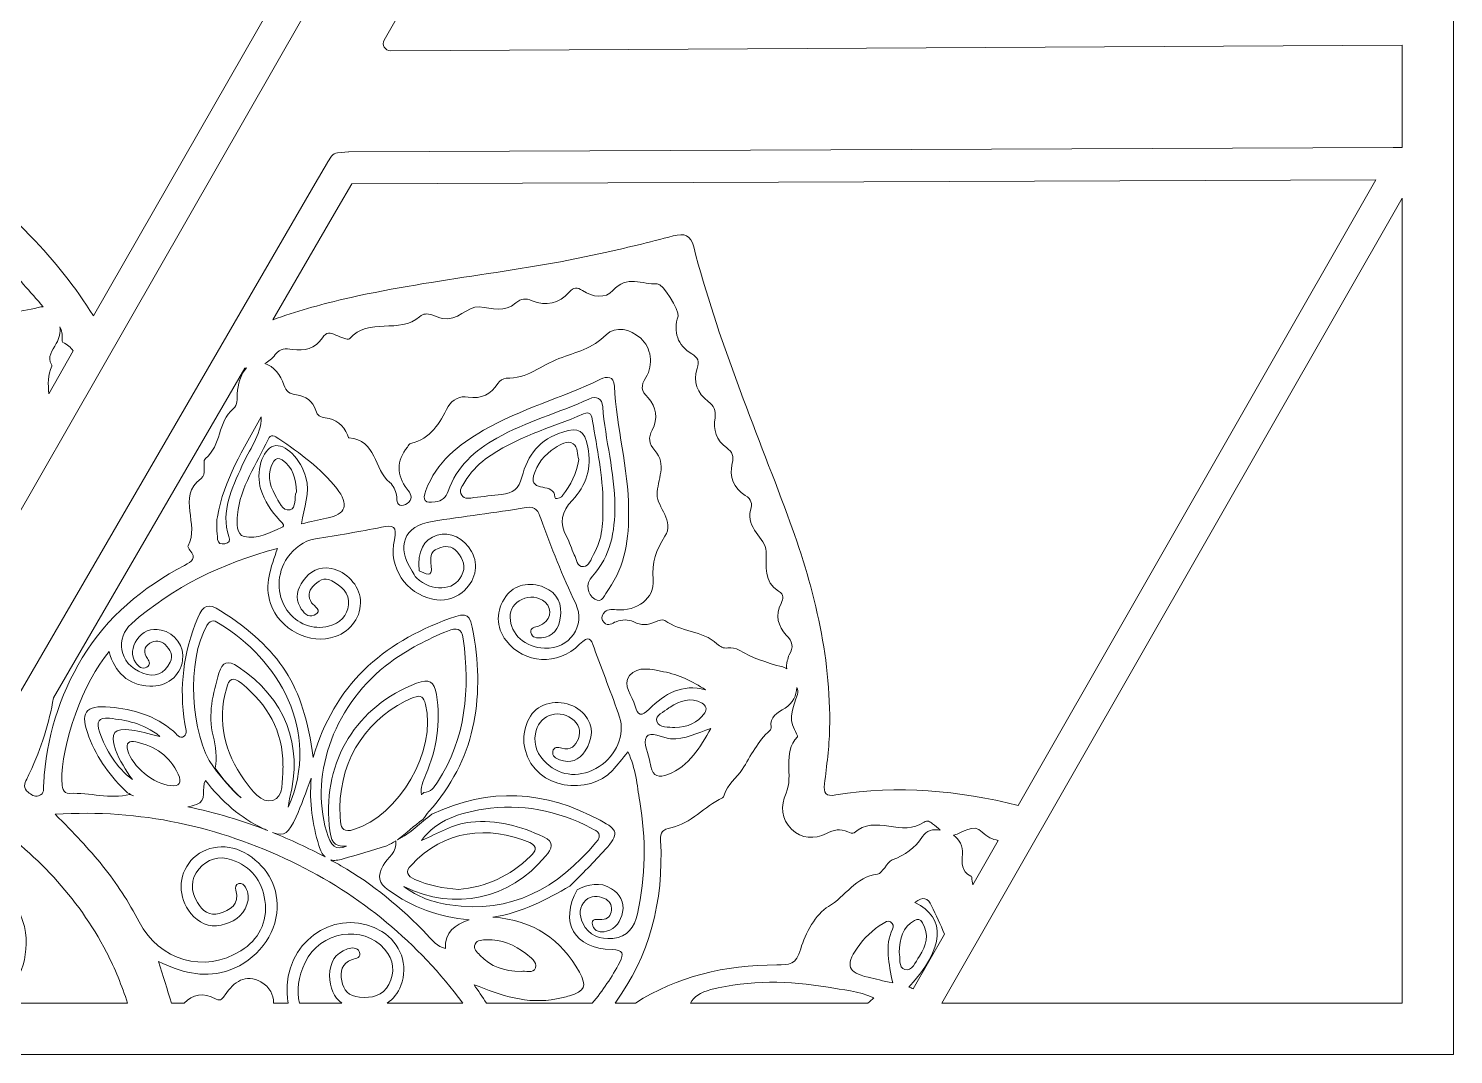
# Model space of a CAD drawing. Extents: x 13 to 5563, y -794 to -206.
# Drawn here: x 4013.6 to 4419.2, y -794.3 to -502.4 of the extents above; entities that cross this region are included whole.
import ezdxf

# ---------------------------------------------------------------- set-up
doc = ezdxf.new("R2010")
doc.units = 0
doc.header["$MEASUREMENT"] = 0
doc.layers.add('Layer 1', color=7, linetype='Continuous')

msp = doc.modelspace()

# ---------------------------------------------------------------- linework, layer by layer
at = {"layer": 'Layer 1', "lineweight": 0}
for points in [[(3444.75, -794.32), (4419.25, -794.32), (4419.25, -205.68), (3444.75, -205.68), (3444.75, -794.32)], [(4404.63, -779.7), (4273.63, -779.7), (4404.63, -550.68), (4404.63, -779.7)]]:
    msp.add_lwpolyline(points, dxfattribs=at)
for points, knots in [([(3459.37, -220.3), (3459.37, -220.3), (3614.74, -220.3), (3614.74, -220.3), (3614.74, -220.3), (3751.76, -457.78), (3751.76, -457.78), (3751.77, -457.79), (3751.77, -457.79), (3751.77, -457.79), (3752.13, -458.41), (3752.79, -458.79), (3753.5, -458.79), (3754.22, -458.79), (3754.88, -458.41), (3755.24, -457.78), (3755.24, -457.78), (3892.45, -220.3), (3892.45, -220.3), (3892.45, -220.3), (3912.35, -220.3), (3912.35, -220.3), (3912.35, -220.3), (3766.42, -471.24), (3766.42, -471.24), (3766.42, -471.24), (3763.7, -475.92), (3763.7, -475.92), (3763.7, -475.92), (3762.06, -478.61), (3762.06, -478.61), (3761.63, -479.31), (3761.62, -480.2), (3762.04, -480.91), (3762.04, -480.91), (3763.36, -483.19), (3763.36, -483.19), (3763.36, -483.19), (3924.76, -760.62), (3924.76, -760.62), (3924.76, -760.62), (3931.46, -772.15), (3931.46, -772.15), (3931.86, -772.84), (3932.61, -773.27), (3933.41, -773.27), (3933.41, -773.27), (3933.41, -773.27), (3933.41, -773.27), (3934.22, -773.27), (3934.96, -772.84), (3935.36, -772.14), (3935.36, -772.14), (3942.02, -760.52), (3942.02, -760.52), (3942.02, -760.52), (4100.5, -483.93), (4100.5, -483.93), (4100.52, -483.88), (4100.55, -483.84), (4100.57, -483.79), (4100.57, -483.79), (4102.04, -480.76), (4102.04, -480.76), (4102.35, -480.14), (4102.34, -479.4), (4102.03, -478.78), (4102.03, -478.78), (4101.08, -476.85), (4101.08, -476.85), (4101.06, -476.81), (4101.04, -476.77), (4101.01, -476.73), (4101.01, -476.73), (3954.02, -220.3), (3954.02, -220.3), (3954.02, -220.3), (3970.38, -220.3), (3970.38, -220.3), (3970.38, -220.3), (4108.15, -459.06), (4108.15, -459.06), (4108.15, -459.06), (4108.15, -459.06), (4108.15, -459.07), (4108.51, -459.68), (4109.17, -460.06), (4109.88, -460.06), (4110.6, -460.06), (4111.26, -459.68), (4111.62, -459.06), (4111.62, -459.06), (4249.57, -220.3), (4249.57, -220.3), (4249.57, -220.3), (4404.63, -220.3), (4404.63, -220.3), (4404.63, -220.3), (4404.63, -243.59), (4404.63, -243.59), (4404.63, -243.59), (4267.88, -243.45), (4267.88, -243.45), (4267.88, -243.45), (4265.52, -243.45), (4265.52, -243.45), (4265.52, -243.45), (4265.52, -243.45), (4265.52, -243.45), (4264.79, -243.45), (4264.11, -243.85), (4263.76, -244.5), (4263.76, -244.5), (4262.44, -246.93), (4262.44, -246.93), (4262.44, -246.93), (4260.02, -251.16), (4260.02, -251.16), (4260.02, -251.16), (4114.9, -505.7), (4114.9, -505.7), (4114.54, -506.32), (4114.55, -507.09), (4114.91, -507.71), (4115.27, -508.32), (4115.93, -508.7), (4116.64, -508.7), (4116.64, -508.7), (4116.66, -508.7), (4116.66, -508.7), (4116.66, -508.7), (4404.63, -507.15), (4404.63, -507.15), (4404.63, -507.15), (4404.63, -536.28), (4404.63, -536.28), (4404.63, -536.28), (4402.11, -536.29), (4402.11, -536.29), (4402.11, -536.29), (4104.84, -537.49), (4104.84, -537.49), (4104.78, -537.49), (4104.73, -537.49), (4104.68, -537.5), (4104.68, -537.5), (4101.6, -537.73), (4101.6, -537.73), (4100.92, -537.78), (4100.29, -538.14), (4099.91, -538.72), (4099.91, -538.72), (4098.81, -540.36), (4098.81, -540.36), (4098.78, -540.4), (4098.76, -540.44), (4098.74, -540.48), (4098.74, -540.48), (4095.26, -546.45), (4095.26, -546.45), (4095.26, -546.45), (3959.86, -779.7), (3959.86, -779.7), (3959.86, -779.7), (3905.02, -779.7), (3905.02, -779.7), (3905.02, -779.7), (3766.73, -541.28), (3766.73, -541.28), (3766.7, -541.23), (3766.68, -541.19), (3766.65, -541.15), (3766.65, -541.15), (3764.92, -538.58), (3764.92, -538.58), (3764.53, -538.01), (3763.9, -537.65), (3763.21, -537.6), (3763.21, -537.6), (3761.23, -537.47), (3761.23, -537.47), (3761.19, -537.46), (3761.14, -537.46), (3761.09, -537.46), (3761.09, -537.46), (3754.18, -537.43), (3754.18, -537.43), (3754.18, -537.43), (3459.37, -536.12), (3459.37, -536.12), (3459.37, -536.12), (3459.37, -507.13), (3459.37, -507.13), (3459.37, -507.13), (3746.9, -508.68), (3746.9, -508.68), (3746.9, -508.68), (3746.91, -508.68), (3746.91, -508.68), (3747.62, -508.68), (3748.28, -508.3), (3748.64, -507.69), (3749.01, -507.07), (3749.01, -506.3), (3748.65, -505.68), (3748.65, -505.68), (3603.54, -251.16), (3603.54, -251.16), (3603.54, -251.16), (3601.15, -246.97), (3601.15, -246.97), (3601.15, -246.97), (3599.81, -244.5), (3599.81, -244.5), (3599.46, -243.85), (3598.78, -243.45), (3598.04, -243.45), (3598.04, -243.45), (3598.04, -243.45), (3598.04, -243.45), (3598.04, -243.45), (3595.68, -243.45), (3595.68, -243.45), (3595.68, -243.45), (3459.37, -243.59), (3459.37, -243.59), (3459.37, -243.59), (3459.37, -220.3), (3459.37, -220.3)], [0, 0, 0, 0, 1, 1, 1, 2, 2, 2, 3, 3, 3, 4, 4, 4, 5, 5, 5, 6, 6, 6, 7, 7, 7, 8, 8, 8, 9, 9, 9, 10, 10, 10, 11, 11, 11, 12, 12, 12, 13, 13, 13, 14, 14, 14, 15, 15, 15, 16, 16, 16, 17, 17, 17, 18, 18, 18, 19, 19, 19, 20, 20, 20, 21, 21, 21, 22, 22, 22, 23, 23, 23, 24, 24, 24, 25, 25, 25, 26, 26, 26, 27, 27, 27, 28, 28, 28, 29, 29, 29, 30, 30, 30, 31, 31, 31, 32, 32, 32, 33, 33, 33, 34, 34, 34, 35, 35, 35, 36, 36, 36, 37, 37, 37, 38, 38, 38, 39, 39, 39, 40, 40, 40, 41, 41, 41, 42, 42, 42, 43, 43, 43, 44, 44, 44, 45, 45, 45, 46, 46, 46, 47, 47, 47, 48, 48, 48, 49, 49, 49, 50, 50, 50, 51, 51, 51, 52, 52, 52, 53, 53, 53, 54, 54, 54, 55, 55, 55, 56, 56, 56, 57, 57, 57, 58, 58, 58, 59, 59, 59, 60, 60, 60, 61, 61, 61, 62, 62, 62, 63, 63, 63, 64, 64, 64, 65, 65, 65, 66, 66, 66, 67, 67, 67, 68, 68, 68, 69, 69, 69, 70, 70, 70, 71, 71, 71, 72, 72, 72, 73, 73, 73, 74, 74, 74, 75, 75, 75, 76, 76, 76, 76]), ([(4032.1, -584.13), (4027.04, -575.99), (4021.02, -568.47), (4014.23, -561.44), (4003.28, -550.1), (3991.11, -540.16), (3978.81, -530.34), (3963.63, -518.21), (3948.62, -505.87), (3934.99, -491.95), (3930.68, -487.56), (3929.92, -487.68), (3925.78, -492.03), (3918.98, -499.19), (3911.57, -505.7), (3904.11, -512.15), (3886.5, -527.37), (3867.43, -540.86), (3850.78, -557.22), (3843.42, -564.46), (3836.74, -572.19), (3831.07, -580.6), (3831.07, -580.6), (3772.41, -479.77), (3772.41, -479.77), (3772.41, -479.77), (3776.06, -473.49), (3776.06, -473.49), (3776.06, -473.49), (3808.72, -417.32), (3808.72, -417.32), (3809.91, -417.13), (3811.11, -416.93), (3812.3, -416.73), (3830.01, -413.65), (3848.31, -412.28), (3863.06, -400.08), (3865.67, -397.92), (3866.79, -399.86), (3867.65, -402.05), (3872.05, -413.26), (3879.8, -421.95), (3888.88, -429.46), (3901.16, -439.59), (3913.76, -449.34), (3926.14, -459.35), (3929.34, -461.94), (3932, -461.59), (3935.13, -459.2), (3948.91, -448.67), (3962.56, -437.97), (3975.58, -426.52), (3983.25, -419.78), (3989.57, -411.96), (3993.37, -402.37), (3994.71, -398.97), (3996.24, -398.43), (3999.17, -400.75), (4006.51, -406.55), (4014.9, -410.31), (4024.01, -412.24), (4034.75, -414.51), (4045.57, -416.31), (4056.41, -417.93), (4056.41, -417.93), (4087.65, -472.44), (4087.65, -472.44), (4087.65, -472.44), (4091.88, -479.81), (4091.88, -479.81), (4091.88, -479.81), (4032.1, -584.13), (4032.1, -584.13)], [0, 0, 0, 0, 1, 1, 1, 2, 2, 2, 3, 3, 3, 4, 4, 4, 5, 5, 5, 6, 6, 6, 7, 7, 7, 8, 8, 8, 9, 9, 9, 10, 10, 10, 11, 11, 11, 12, 12, 12, 13, 13, 13, 14, 14, 14, 15, 15, 15, 16, 16, 16, 17, 17, 17, 18, 18, 18, 19, 19, 19, 20, 20, 20, 21, 21, 21, 22, 22, 22, 23, 23, 23, 24, 24, 24, 24]), ([(4016.37, -581.77), (4011.1, -583.26), (4004.91, -583.12), (3999.91, -585.07), (3998.18, -585.75), (3996.8, -586.13), (3995.09, -585.38), (3993.1, -584.5), (3991.11, -584.75), (3989.29, -585.93), (3987.65, -586.98), (3985.99, -587.48), (3983.99, -586.92), (3980.97, -586.09), (3978.5, -587.22), (3976.47, -589.47), (3975.64, -590.37), (3975.09, -591.71), (3973.7, -591.82), (3970.58, -592.08), (3967.98, -593.16), (3966.28, -595.96), (3965.66, -596.99), (3964.78, -596.88), (3963.89, -596.27), (3962.8, -595.52), (3962.51, -594.48), (3963.35, -593.49), (3964.02, -592.7), (3964.97, -592.08), (3965.89, -591.57), (3972.11, -588.08), (3973.63, -580.93), (3968.73, -575.98), (3966.71, -573.94), (3966.64, -572.25), (3967.18, -569.83), (3968.09, -565.79), (3966.89, -562.03), (3963.26, -560.17), (3960.14, -558.56), (3958.75, -556.76), (3958.24, -553.26), (3957.55, -548.54), (3951.63, -547.96), (3949.85, -545.14), (3947.72, -541.76), (3947.96, -536.68), (3943.27, -534.81), (3940.86, -533.86), (3940.07, -532.53), (3939.91, -529.99), (3939.57, -524.4), (3936.06, -521.04), (3931.13, -521.05), (3926.41, -521.06), (3922.74, -524.75), (3922.55, -530.27), (3922.47, -532.65), (3921.95, -533.93), (3919.57, -534.68), (3915.98, -535.81), (3913.85, -538.58), (3913.52, -542.26), (3913.28, -544.81), (3912.34, -546.1), (3909.92, -546.92), (3906.36, -548.12), (3904.27, -550.88), (3904.05, -554.62), (3903.89, -557.17), (3902.87, -558.4), (3900.53, -559.38), (3896.23, -561.17), (3894.03, -565.62), (3895.29, -570.08), (3895.96, -572.45), (3895.82, -573.84), (3893.95, -575.72), (3889.17, -580.52), (3889.93, -586.97), (3895.43, -590.96), (3896.59, -591.8), (3897.68, -592.56), (3898.26, -593.92), (3898.64, -594.81), (3899.15, -595.71), (3898.19, -596.45), (3897.13, -597.27), (3896.54, -596.34), (3895.97, -595.6), (3892.67, -591.3), (3886.25, -591.84), (3883.05, -587.3), (3882.72, -586.82), (3881.54, -586.63), (3880.85, -586.77), (3877.51, -587.46), (3874.49, -585.74), (3871.47, -585.53), (3866.95, -585.23), (3862.5, -585.12), (3858.14, -583.78), (3857.75, -583.66), (3857.17, -583.82), (3856.78, -584.04), (3854.74, -585.17), (3853.15, -584.66), (3851.35, -583.23), (3848.99, -581.36), (3845.64, -580.83), (3843.06, -582.25), (3844.89, -579.83), (3844.96, -576.27), (3846.84, -574.38), (3849.48, -571.72), (3854.59, -571.44), (3854.9, -566.22), (3855.03, -564.14), (3855.87, -563.29), (3858.02, -563.15), (3861.61, -562.91), (3864.08, -560.89), (3865.04, -557.41), (3865.7, -555.03), (3867.04, -553.97), (3869.45, -553.4), (3873.43, -552.47), (3874.66, -548.82), (3876.84, -545.83), (3878.71, -543.28), (3884.38, -544.63), (3885.89, -540.68), (3887.23, -537.22), (3890.05, -536.48), (3892.53, -534.59), (3897.53, -530.78), (3902.13, -526.42), (3907.66, -523.24), (3908.23, -522.91), (3908.64, -521.97), (3908.75, -521.25), (3909.22, -518.25), (3910.48, -516.86), (3913.9, -517.07), (3917.35, -517.27), (3919.92, -514.83), (3920.55, -511.64), (3921.31, -507.84), (3924.42, -507.93), (3926.72, -506.39), (3929.43, -504.58), (3931.19, -504.95), (3934.03, -506.25), (3937.28, -507.73), (3939.57, -509.08), (3940.74, -512.73), (3941.75, -515.88), (3944.96, -517.28), (3948.19, -517.3), (3950.47, -517.31), (3951.37, -517.78), (3951.81, -520.17), (3952.48, -523.86), (3955.18, -526.11), (3958.79, -526.68), (3961.23, -527.06), (3962.6, -527.95), (3963.42, -530.33), (3964.92, -534.72), (3969.86, -534.05), (3972.5, -536.14), (3975.07, -538.18), (3975.24, -543.57), (3979.67, -544.17), (3983.24, -544.64), (3984.11, -547.25), (3986.2, -549.17), (3990.93, -553.52), (3995.53, -558.09), (4000.41, -562.16), (4002.89, -564.23), (4004.85, -566), (4006.83, -568.66), (4010.19, -573.17), (4014.18, -577.26), (4017.83, -581.61), (4017.36, -581.59), (4016.88, -581.62), (4016.37, -581.77)], [0, 0, 0, 0, 1, 1, 1, 2, 2, 2, 3, 3, 3, 4, 4, 4, 5, 5, 5, 6, 6, 6, 7, 7, 7, 8, 8, 8, 9, 9, 9, 10, 10, 10, 11, 11, 11, 12, 12, 12, 13, 13, 13, 14, 14, 14, 15, 15, 15, 16, 16, 16, 17, 17, 17, 18, 18, 18, 19, 19, 19, 20, 20, 20, 21, 21, 21, 22, 22, 22, 23, 23, 23, 24, 24, 24, 25, 25, 25, 26, 26, 26, 27, 27, 27, 28, 28, 28, 29, 29, 29, 30, 30, 30, 31, 31, 31, 32, 32, 32, 33, 33, 33, 34, 34, 34, 35, 35, 35, 36, 36, 36, 37, 37, 37, 38, 38, 38, 39, 39, 39, 40, 40, 40, 41, 41, 41, 42, 42, 42, 43, 43, 43, 44, 44, 44, 45, 45, 45, 46, 46, 46, 47, 47, 47, 48, 48, 48, 49, 49, 49, 50, 50, 50, 51, 51, 51, 52, 52, 52, 53, 53, 53, 54, 54, 54, 55, 55, 55, 56, 56, 56, 57, 57, 57, 58, 58, 58, 59, 59, 59, 60, 60, 60, 61, 61, 61, 62, 62, 62, 63, 63, 63, 63]), ([(4295.34, -723.43), (4278.47, -719.26), (4261.26, -717.57), (4243.44, -720.48), (4240.56, -720.95), (4239.89, -720.02), (4240.22, -717.3), (4240.85, -712.11), (4241.54, -706.89), (4241.66, -701.66), (4242.14, -680.55), (4236.97, -660.47), (4229.69, -640.88), (4220.31, -615.6), (4209.72, -590.74), (4202.99, -564.53), (4202.13, -561.19), (4200.34, -560.56), (4197.17, -561.41), (4190.32, -563.24), (4183.41, -564.87), (4176.49, -566.42), (4152.26, -571.85), (4127.41, -573.76), (4103.22, -579.42), (4096.38, -581.02), (4089.69, -582.93), (4083.18, -585.25), (4083.18, -585.25), (4101.77, -553.23), (4101.77, -553.23), (4101.77, -553.23), (4105.63, -546.59), (4105.63, -546.59), (4105.63, -546.59), (4397.15, -545.41), (4397.15, -545.41), (4397.15, -545.41), (4295.34, -723.43), (4295.34, -723.43)], [0, 0, 0, 0, 1, 1, 1, 2, 2, 2, 3, 3, 3, 4, 4, 4, 5, 5, 5, 6, 6, 6, 7, 7, 7, 8, 8, 8, 9, 9, 9, 10, 10, 10, 11, 11, 11, 12, 12, 12, 13, 13, 13, 13]), ([(4202.46, -594.95), (4204.2, -596.01), (4204.68, -597.13), (4204, -599.12), (4202.7, -602.94), (4203.97, -606.19), (4207.11, -608.51), (4208.83, -609.79), (4209.37, -611.04), (4209.05, -613.16), (4208.54, -616.54), (4209.33, -619.63), (4212.38, -621.72), (4213.97, -622.81), (4214.41, -624.15), (4213.95, -626.1), (4213.04, -629.94), (4214.25, -633.18), (4217.66, -635.27), (4219.44, -636.37), (4219.72, -637.52), (4219.16, -639.47), (4217.7, -644.54), (4223.45, -647.39), (4223.57, -651.16), (4223.7, -655.64), (4222.78, -659.72), (4227.16, -662.51), (4228.79, -663.55), (4228.55, -664.57), (4227.85, -665.99), (4226.21, -669.3), (4226.91, -672.51), (4229.32, -674.97), (4231.17, -676.87), (4231.49, -678.43), (4230.17, -680.57), (4229.85, -681.08), (4229.81, -681.75), (4229.62, -682.34), (4229.36, -683.15), (4229.37, -683.9), (4229.53, -684.61), (4229.05, -684.32), (4228.51, -684.08), (4227.91, -683.93), (4223.6, -682.82), (4219.66, -681.47), (4215.89, -679.24), (4215, -678.72), (4213.74, -678.5), (4212.71, -678.63), (4211.33, -678.81), (4210.63, -678.36), (4209.59, -677.43), (4205.41, -673.69), (4199.27, -674.11), (4194.77, -670.83), (4194.23, -670.44), (4192.86, -670.78), (4192.09, -671.18), (4189.98, -672.29), (4188.04, -672.24), (4185.9, -671.22), (4184.32, -670.47), (4182.6, -670.55), (4180.89, -671.17), (4179.82, -671.57), (4178.66, -672.66), (4177.48, -671.41), (4176.77, -670.66), (4176.65, -669.77), (4177.27, -668.86), (4178.22, -667.45), (4179.55, -667.69), (4181.01, -667.79), (4186.79, -668.19), (4191.91, -664.65), (4191.46, -659.17), (4191.05, -654.27), (4192.24, -650.82), (4194.81, -646.88), (4197.62, -642.58), (4192.54, -638.62), (4192.57, -635), (4192.61, -630.76), (4195.49, -626.43), (4191.91, -622.43), (4190.13, -620.45), (4190.04, -618.88), (4191.2, -616.64), (4192.87, -613.42), (4192.38, -609.98), (4189.99, -607.5), (4187.97, -605.41), (4187.85, -604.14), (4189.38, -601.71), (4191.67, -598.09), (4190.8, -593.07), (4187.93, -590.53), (4184.9, -587.85), (4180.76, -586.94), (4178.09, -589.56), (4174.11, -593.47), (4169.49, -594.46), (4164.64, -596.32), (4159.69, -598.22), (4155.48, -602.12), (4149.56, -601.92), (4148.8, -601.89), (4147.75, -602.68), (4147.27, -603.39), (4145.2, -606.48), (4142.66, -607.92), (4138.76, -607.25), (4136.58, -606.88), (4134.12, -607.97), (4133.11, -609.94), (4130.68, -614.71), (4128.17, -619.15), (4122.4, -620.45), (4122.03, -620.53), (4121.77, -621.11), (4121.48, -621.48), (4118.41, -625.44), (4118.27, -629.43), (4121.42, -633.43), (4122.33, -634.59), (4123.11, -635.83), (4121.88, -637.17), (4121.41, -637.68), (4120.54, -638.17), (4119.89, -638.11), (4118.03, -637.96), (4118.7, -636.26), (4118.41, -635.18), (4118.04, -633.79), (4117.59, -632.44), (4116.45, -631.54), (4111.87, -627.96), (4112.75, -619.37), (4104.81, -618.86), (4104.66, -618.85), (4104.51, -618.34), (4104.4, -618.05), (4103.3, -615.15), (4101.12, -613.57), (4098.12, -613.13), (4096.78, -612.93), (4095.8, -612.56), (4095.39, -611.08), (4094.64, -608.33), (4092.47, -607.08), (4089.9, -606.66), (4088.03, -606.35), (4087, -605.77), (4086.35, -603.76), (4085.45, -600.99), (4083.42, -598.47), (4080.88, -597.72), (4081.99, -597.17), (4082.99, -596.37), (4083.88, -595.18), (4085.25, -593.3), (4086.84, -593.43), (4088.76, -593.72), (4092.18, -594.24), (4095.29, -593.55), (4097.29, -590.44), (4098.41, -588.71), (4099.53, -588.8), (4101.16, -589.6), (4102.37, -590.19), (4104.59, -591.1), (4104.98, -590.66), (4110.41, -584.4), (4119.3, -589.46), (4124.98, -584.4), (4126.03, -583.47), (4127.18, -583.44), (4128.43, -583.9), (4129.44, -584.28), (4130.45, -584.69), (4131.5, -584.92), (4135.7, -585.85), (4138.51, -581.33), (4141.94, -581.62), (4145.66, -581.93), (4149.16, -583.34), (4152.36, -580.48), (4153.84, -579.16), (4155.19, -579.08), (4156.98, -579.83), (4160.97, -581.49), (4164.66, -580.7), (4167.48, -577.48), (4168.84, -575.92), (4169.79, -575.91), (4171.32, -576.95), (4174.17, -578.89), (4177.95, -579.29), (4179.93, -576.97), (4183.89, -572.32), (4188.4, -575.41), (4192.6, -575), (4194.15, -574.84), (4199, -582.63), (4198.52, -584.22), (4197.14, -588.82), (4198.34, -592.46), (4202.46, -594.95)], [0, 0, 0, 0, 1, 1, 1, 2, 2, 2, 3, 3, 3, 4, 4, 4, 5, 5, 5, 6, 6, 6, 7, 7, 7, 8, 8, 8, 9, 9, 9, 10, 10, 10, 11, 11, 11, 12, 12, 12, 13, 13, 13, 14, 14, 14, 15, 15, 15, 16, 16, 16, 17, 17, 17, 18, 18, 18, 19, 19, 19, 20, 20, 20, 21, 21, 21, 22, 22, 22, 23, 23, 23, 24, 24, 24, 25, 25, 25, 26, 26, 26, 27, 27, 27, 28, 28, 28, 29, 29, 29, 30, 30, 30, 31, 31, 31, 32, 32, 32, 33, 33, 33, 34, 34, 34, 35, 35, 35, 36, 36, 36, 37, 37, 37, 38, 38, 38, 39, 39, 39, 40, 40, 40, 41, 41, 41, 42, 42, 42, 43, 43, 43, 44, 44, 44, 45, 45, 45, 46, 46, 46, 47, 47, 47, 48, 48, 48, 49, 49, 49, 50, 50, 50, 51, 51, 51, 52, 52, 52, 53, 53, 53, 54, 54, 54, 55, 55, 55, 56, 56, 56, 57, 57, 57, 58, 58, 58, 59, 59, 59, 60, 60, 60, 61, 61, 61, 62, 62, 62, 63, 63, 63, 64, 64, 64, 65, 65, 65, 66, 66, 66, 67, 67, 67, 68, 68, 68, 69, 69, 69, 70, 70, 70, 70]), ([(4019.39, -606.33), (4019.21, -603.64), (4019.11, -600.95), (4020.27, -598.42), (4020.32, -598.31), (4020.24, -598.1), (4020.17, -597.98), (4018.86, -595.94), (4020.48, -593.94), (4021.56, -592.06), (4022.43, -590.55), (4022.73, -588.86), (4022.59, -587.3), (4023.09, -588.28), (4023.35, -589.4), (4023.19, -590.84), (4023.15, -591.12), (4023.24, -591.62), (4023.42, -591.7), (4024.71, -592.33), (4025.66, -593.14), (4026.4, -594.08), (4026.4, -594.08), (4019.39, -606.33), (4019.39, -606.33)], [0, 0, 0, 0, 1, 1, 1, 2, 2, 2, 3, 3, 3, 4, 4, 4, 5, 5, 5, 6, 6, 6, 7, 7, 7, 8, 8, 8, 8]), ([(4075.18, -599.03), (4075.36, -599.01), (4075.54, -599), (4075.72, -598.98), (4073.95, -600.74), (4073.2, -603.74), (4073.05, -606.31), (4072.97, -607.82), (4073.32, -609.4), (4071.86, -610.61), (4067.44, -614.28), (4068.61, -621.1), (4063.99, -624.77), (4063.4, -625.24), (4063.66, -626.85), (4063.63, -627.93), (4063.61, -628.88), (4063.63, -629.79), (4062.75, -630.44), (4055.69, -635.66), (4062.49, -643.6), (4059.06, -649.55), (4058.91, -649.8), (4059.27, -650.48), (4059.56, -650.81), (4061.61, -653.17), (4060.13, -654.04), (4058.05, -655.14), (4046.15, -661.43), (4036.05, -669.76), (4028.96, -681.42), (4022.26, -692.43), (4018.74, -704.39), (4017.96, -717.2), (4017.88, -718.54), (4018.35, -720.17), (4016.49, -720.72), (4015.32, -721.07), (4014.42, -720.35), (4013.53, -719.69), (4012.03, -718.56), (4012.51, -717.28), (4013.16, -715.95), (4013.44, -715.4), (4013.7, -714.83), (4013.97, -714.27), (4017.32, -707.06), (4019.58, -699.91), (4020.74, -692.81), (4020.74, -692.81), (4075.18, -599.03), (4075.18, -599.03)], [0, 0, 0, 0, 1, 1, 1, 2, 2, 2, 3, 3, 3, 4, 4, 4, 5, 5, 5, 6, 6, 6, 7, 7, 7, 8, 8, 8, 9, 9, 9, 10, 10, 10, 11, 11, 11, 12, 12, 12, 13, 13, 13, 14, 14, 14, 15, 15, 15, 16, 16, 16, 17, 17, 17, 17]), ([(4174.16, -658.2), (4179.36, -652.52), (4180.58, -645.56), (4180.55, -638.25), (4180.51, -628.72), (4177.81, -619.5), (4177.09, -610.04), (4176.91, -607.69), (4175.42, -606.76), (4173.13, -607.82), (4164.53, -611.81), (4155.25, -614.24), (4146.95, -618.94), (4140.68, -622.48), (4135.48, -627), (4133.08, -634.05), (4132.45, -635.89), (4131.32, -636.77), (4129.4, -637.09), (4126.44, -637.57), (4125.71, -636.69), (4126.75, -633.85), (4129.74, -625.74), (4136.08, -620.8), (4143.16, -616.72), (4153.7, -610.64), (4165.54, -607.46), (4176.46, -602.21), (4178.27, -601.34), (4180.29, -601.21), (4180.42, -604.14), (4180.95, -615.97), (4184.4, -627.46), (4184.45, -639.33), (4184.59, -647.4), (4183.59, -655.21), (4178.73, -661.99), (4177.76, -663.34), (4176.9, -666.18), (4174.81, -664.74), (4172.77, -663.32), (4171.97, -660.59), (4174.16, -658.2)], [0, 0, 0, 0, 1, 1, 1, 2, 2, 2, 3, 3, 3, 4, 4, 4, 5, 5, 5, 6, 6, 6, 7, 7, 7, 8, 8, 8, 9, 9, 9, 10, 10, 10, 11, 11, 11, 12, 12, 12, 13, 13, 13, 14, 14, 14, 14]), ([(4168.47, -636.59), (4172.34, -632.52), (4174.05, -627.3), (4172.86, -621.51), (4171.86, -616.67), (4170.31, -615.81), (4165.71, -617.2), (4159.24, -619.16), (4155.64, -623.8), (4154.08, -630.02), (4153.25, -633.33), (4151.45, -634.67), (4148.3, -634.94), (4145.67, -635.17), (4143.07, -635.63), (4140.44, -635.88), (4139.25, -636), (4137.78, -636.41), (4136.97, -635.22), (4136, -633.8), (4137.15, -632.56), (4137.83, -631.39), (4139.33, -628.8), (4141.34, -626.66), (4143.75, -624.88), (4152.14, -618.65), (4162.22, -616.09), (4171.62, -612.07), (4173.66, -611.19), (4173.97, -612.5), (4174.21, -614.07), (4175.4, -621.89), (4177.24, -629.64), (4177.11, -637.62), (4177.25, -642.63), (4177.11, -647.59), (4174.48, -652.1), (4173.71, -653.43), (4173.22, -655.37), (4171.59, -655.49), (4169.65, -655.63), (4169.65, -653.4), (4168.99, -652.11), (4168.14, -650.46), (4167.7, -648.6), (4166.82, -646.96), (4164.69, -643.02), (4165.26, -639.97), (4168.47, -636.59)], [0, 0, 0, 0, 1, 1, 1, 2, 2, 2, 3, 3, 3, 4, 4, 4, 5, 5, 5, 6, 6, 6, 7, 7, 7, 8, 8, 8, 9, 9, 9, 10, 10, 10, 11, 11, 11, 12, 12, 12, 13, 13, 13, 14, 14, 14, 15, 15, 15, 16, 16, 16, 16]), ([(4074.38, -626.9), (4071.6, -633.36), (4068.23, -639.6), (4070.71, -646.98), (4071.1, -648.11), (4070.76, -648.74), (4069.56, -648.99), (4068.45, -649.24), (4067.56, -648.87), (4067.47, -647.79), (4067.29, -645.63), (4067.02, -643.4), (4067.4, -641.3), (4069.26, -630.88), (4074.74, -621.98), (4079.91, -612.92), (4079.82, -618.27), (4076.37, -622.29), (4074.38, -626.9)], [0, 0, 0, 0, 1, 1, 1, 2, 2, 2, 3, 3, 3, 4, 4, 4, 5, 5, 5, 6, 6, 6, 6]), ([(4092.61, -630.13), (4091.2, -624.92), (4086.68, -620.27), (4083.4, -621.19), (4080.22, -622.08), (4078.22, -628.76), (4079.77, -633.58), (4080.84, -636.87), (4082.65, -639.75), (4085.07, -642.24), (4085.64, -642.84), (4086.95, -643.79), (4085.66, -644.37), (4082.29, -645.86), (4078.64, -647.78), (4075.05, -646.97), (4072.79, -646.46), (4072.95, -643.06), (4073.15, -640.78), (4073.85, -632.77), (4078.63, -626.36), (4081.82, -619.33), (4082.58, -617.63), (4083.78, -618.38), (4084.88, -619.12), (4090.92, -623.21), (4096.81, -627.47), (4101.38, -633.29), (4104.98, -637.89), (4104.07, -640.59), (4098.45, -641.76), (4096.21, -642.23), (4093.99, -642.74), (4091.34, -643.32), (4092.05, -638.63), (4093.81, -634.56), (4092.61, -630.13)], [0, 0, 0, 0, 1, 1, 1, 2, 2, 2, 3, 3, 3, 4, 4, 4, 5, 5, 5, 6, 6, 6, 7, 7, 7, 8, 8, 8, 9, 9, 9, 10, 10, 10, 11, 11, 11, 12, 12, 12, 12]), ([(4165.33, -635.63), (4164.69, -636.15), (4163.4, -636.45), (4163.42, -635.74), (4163.56, -631.41), (4156.15, -634.56), (4157.43, -629.69), (4158.31, -626.33), (4160.55, -623.63), (4163.54, -621.74), (4165.08, -620.77), (4166.87, -619.39), (4168.65, -620.55), (4170.13, -621.5), (4169.81, -623.62), (4170.24, -625), (4169.75, -629.09), (4167.95, -632.3), (4165.64, -635.28), (4165.55, -635.41), (4165.45, -635.53), (4165.33, -635.63)], [0, 0, 0, 0, 1, 1, 1, 2, 2, 2, 3, 3, 3, 4, 4, 4, 5, 5, 5, 6, 6, 6, 7, 7, 7, 7]), ([(4089.88, -634.18), (4089.17, -635.82), (4089.98, -638.91), (4088.11, -639.33), (4085.82, -639.86), (4084.91, -636.89), (4083.87, -635.13), (4082.07, -632.08), (4081.39, -628.79), (4083.44, -625.52), (4084, -624.62), (4084.93, -624.51), (4085.85, -625.14), (4088.99, -627.27), (4089.76, -630.48), (4089.88, -634.18)], [0, 0, 0, 0, 1, 1, 1, 2, 2, 2, 3, 3, 3, 4, 4, 4, 5, 5, 5, 5]), ([(4140.48, -774.46), (4148.03, -777.43), (4155.61, -780.24), (4163.96, -778.45), (4165.18, -778.19), (4166.42, -778.01), (4167.6, -777.64), (4172.02, -776.25), (4172.62, -774.88), (4170.43, -770.89), (4165.29, -761.48), (4157.42, -756.22), (4145.85, -755.24), (4154.34, -753.97), (4161.05, -750.18), (4167.77, -746.43), (4171.12, -742.96), (4174.6, -739.61), (4177.8, -736.01), (4181.79, -731.5), (4181.55, -730.48), (4176.4, -727.69), (4160.72, -719.19), (4144.76, -718.2), (4128.49, -725.97), (4125.15, -728.31), (4122.4, -731.47), (4118.63, -733.22), (4121.18, -731.47), (4123.37, -729.22), (4125.91, -727.45), (4126.47, -726.7), (4126.97, -725.9), (4127.59, -725.2), (4140.65, -710.57), (4143.53, -693.38), (4140.3, -674.66), (4139.29, -668.81), (4138.8, -668.39), (4133.45, -670.3), (4114.34, -677.16), (4100.55, -689.39), (4094.71, -709.78), (4091.78, -688.98), (4085.42, -679.19), (4068.32, -668.04), (4064.8, -665.75), (4063.33, -666.48), (4061.81, -670.08), (4057.71, -679.82), (4056.49, -689.84), (4058.11, -700.24), (4058.3, -701.45), (4059.02, -702.99), (4057.92, -703.76), (4056.6, -704.7), (4055.75, -703.08), (4054.87, -702.33), (4049.68, -697.88), (4043.46, -696.07), (4036.84, -695.49), (4029.65, -694.85), (4028.23, -697.07), (4030.84, -703.93), (4033.21, -710.18), (4037.03, -715.37), (4041.85, -719.9), (4042.4, -720.17), (4042.94, -720.46), (4043.49, -720.75), (4043.17, -720.62), (4042.85, -720.48), (4042.53, -720.33), (4036.79, -721.71), (4031.1, -719.8), (4025.36, -720.03), (4023.36, -720.11), (4023.24, -718.2), (4023.16, -716.56), (4022.69, -706.61), (4029.36, -688.07), (4036.59, -679.66), (4038.21, -685.66), (4041.91, -689.19), (4048.13, -689.53), (4052.92, -689.79), (4056.84, -686.65), (4057.51, -682.2), (4058.11, -678.24), (4055.41, -674.41), (4051.36, -673.56), (4048.47, -672.96), (4046.1, -673.9), (4044.47, -676.35), (4043.09, -678.44), (4042.72, -680.7), (4044.22, -682.92), (4044.94, -683.98), (4045.96, -684.88), (4047.34, -684.09), (4048.37, -683.5), (4048.14, -682.53), (4047.54, -681.68), (4046.34, -680), (4046.36, -678.39), (4048.21, -677.3), (4049.62, -676.47), (4051.23, -676.42), (4052.52, -677.71), (4053.91, -679.09), (4054.93, -680.73), (4053.96, -682.72), (4052.35, -686.03), (4049.6, -687.18), (4046.19, -685.86), (4039.03, -683.08), (4038.48, -675.64), (4042.92, -671.76), (4054.9, -661.27), (4068.64, -654.56), (4084.54, -650.31), (4082.61, -655.78), (4080.7, -660.64), (4082.55, -666.04), (4085.05, -673.37), (4093.71, -677.94), (4100.97, -675.41), (4105.51, -673.82), (4108.47, -669.52), (4108.1, -665.03), (4107.76, -660.78), (4104.2, -656.9), (4099.81, -656.03), (4096.34, -655.34), (4093.73, -656.8), (4091.79, -659.55), (4090.17, -661.84), (4089.45, -664.35), (4090.94, -666.99), (4091.8, -668.53), (4093.22, -670.22), (4094.97, -669.31), (4097.58, -667.96), (4094.92, -666.86), (4094.23, -665.81), (4093.09, -664.09), (4093.32, -662.51), (4094.62, -661.14), (4096.04, -659.63), (4097.76, -658.26), (4099.95, -659.52), (4102.55, -661.03), (4105.11, -662.97), (4104.73, -666.34), (4104.38, -669.5), (4102.29, -671.62), (4099.07, -672.45), (4094.63, -673.59), (4089.98, -671.82), (4087.21, -667.87), (4084.16, -663.54), (4084.2, -657.4), (4087.4, -652.95), (4089.36, -650.22), (4091.8, -648.18), (4095.31, -647.61), (4101.6, -646.59), (4107.9, -645.55), (4114.15, -644.29), (4117.5, -643.61), (4118.64, -644.04), (4117.78, -647.89), (4116.02, -655.72), (4121.04, -663.11), (4128.71, -664.81), (4131.83, -665.5), (4134.61, -664.74), (4137.05, -662.85), (4140.85, -659.9), (4141.91, -655.1), (4139.77, -651.16), (4137.72, -647.39), (4133.6, -645.45), (4129.99, -646.56), (4126.03, -647.78), (4124.33, -651.15), (4124.86, -656.72), (4126.5, -657.39), (4128.78, -659.1), (4128.3, -655.31), (4128.03, -653.11), (4127.74, -651.29), (4130.22, -650.33), (4132.24, -649.55), (4134.13, -649.45), (4135.69, -651.33), (4137.4, -653.39), (4138.24, -655.59), (4136.91, -658.16), (4134.7, -662.48), (4128.32, -662.77), (4124.1, -658.71), (4123.56, -658.19), (4123.28, -657.42), (4122.88, -656.76), (4118.14, -649.93), (4120.52, -643.84), (4128.5, -642.63), (4137.42, -641.27), (4146.38, -640.16), (4155.28, -638.71), (4158.14, -638.25), (4158.74, -639.8), (4159.47, -641.85), (4162.42, -650.05), (4165.67, -658.14), (4169.39, -666.04), (4172.35, -672.32), (4167.61, -678.99), (4160.52, -678.73), (4155.03, -678.54), (4150.8, -674.73), (4150.74, -670), (4150.7, -667.5), (4151.93, -665.85), (4154.07, -664.85), (4156.38, -663.78), (4158.71, -664.01), (4160.66, -665.64), (4163.12, -667.71), (4162.17, -671.14), (4158.83, -672.44), (4157.85, -672.82), (4156.37, -672.69), (4156.64, -674.24), (4156.92, -675.82), (4158.43, -675.85), (4159.65, -675.75), (4163.03, -675.48), (4164.57, -673.08), (4165.01, -670.17), (4165.58, -666.31), (4164.32, -663.01), (4160.44, -661.4), (4156.15, -659.63), (4151.89, -660.72), (4149.52, -663.97), (4146.63, -667.92), (4146.66, -672.77), (4149.59, -676.54), (4154.75, -683.2), (4164.28, -683.89), (4170.52, -677.6), (4173.16, -674.94), (4173.68, -675.94), (4174.63, -678.59), (4176.99, -685.19), (4179.63, -691.68), (4181.88, -698.31), (4183.55, -703.24), (4180.84, -709.4), (4176.11, -712.39), (4170.9, -715.68), (4165.33, -715.35), (4161.06, -711.43), (4158.6, -709.19), (4157.38, -706.39), (4157.91, -703.05), (4158.69, -698.02), (4164.13, -695.8), (4168.24, -698.74), (4170.29, -700.21), (4170.95, -702.2), (4170.16, -704.47), (4169.43, -706.55), (4167.92, -707.85), (4165.46, -707.19), (4164.33, -706.88), (4163.13, -706.67), (4162.87, -708.15), (4162.64, -709.44), (4163.77, -710.03), (4164.81, -710.45), (4167.94, -711.71), (4170.36, -710.54), (4172.06, -707.94), (4174.3, -704.52), (4174.67, -700.94), (4171.88, -697.58), (4169.05, -694.18), (4163.48, -693.19), (4159.45, -695.26), (4155.78, -697.15), (4153.78, -702.94), (4154.98, -707.56), (4158.03, -719.35), (4173.37, -720.53), (4179.84, -713.51), (4181.3, -711.93), (4182.62, -710.21), (4184.28, -708.22), (4186.51, -712.88), (4186.84, -717.67), (4187.63, -722.3), (4189.47, -733), (4189.28, -743.69), (4186.94, -754.3), (4186.11, -758.06), (4184.25, -760.98), (4179.93, -761.3), (4176.22, -761.58), (4173.07, -760.53), (4171.4, -756.93), (4170.37, -754.69), (4170.28, -752.31), (4172.26, -750.45), (4173.79, -749.01), (4175.72, -749.15), (4177.53, -749.91), (4178.92, -750.51), (4179.72, -751.67), (4179.56, -753.26), (4179.4, -754.86), (4178.54, -755.87), (4176.86, -755.92), (4175.56, -755.96), (4173.56, -755.31), (4174.23, -757.67), (4174.71, -759.31), (4176.5, -759.71), (4178.16, -759.28), (4180.92, -758.55), (4182.18, -756.39), (4182.72, -753.85), (4183.33, -750.92), (4181.99, -748.7), (4179.54, -747.15), (4176.24, -745.05), (4172.99, -745.89), (4169.78, -747.45), (4164.71, -756.71), (4168.95, -764.15), (4179.73, -764.49), (4182.91, -764.6), (4183.2, -765.59), (4181.91, -768.08), (4179.72, -772.33), (4177.08, -776.17), (4174.11, -779.7), (4174.11, -779.7), (4144.03, -779.7), (4144.03, -779.7), (4142.82, -777.97), (4141.62, -776.23), (4140.48, -774.46)], [0, 0, 0, 0, 1, 1, 1, 2, 2, 2, 3, 3, 3, 4, 4, 4, 5, 5, 5, 6, 6, 6, 7, 7, 7, 8, 8, 8, 9, 9, 9, 10, 10, 10, 11, 11, 11, 12, 12, 12, 13, 13, 13, 14, 14, 14, 15, 15, 15, 16, 16, 16, 17, 17, 17, 18, 18, 18, 19, 19, 19, 20, 20, 20, 21, 21, 21, 22, 22, 22, 23, 23, 23, 24, 24, 24, 25, 25, 25, 26, 26, 26, 27, 27, 27, 28, 28, 28, 29, 29, 29, 30, 30, 30, 31, 31, 31, 32, 32, 32, 33, 33, 33, 34, 34, 34, 35, 35, 35, 36, 36, 36, 37, 37, 37, 38, 38, 38, 39, 39, 39, 40, 40, 40, 41, 41, 41, 42, 42, 42, 43, 43, 43, 44, 44, 44, 45, 45, 45, 46, 46, 46, 47, 47, 47, 48, 48, 48, 49, 49, 49, 50, 50, 50, 51, 51, 51, 52, 52, 52, 53, 53, 53, 54, 54, 54, 55, 55, 55, 56, 56, 56, 57, 57, 57, 58, 58, 58, 59, 59, 59, 60, 60, 60, 61, 61, 61, 62, 62, 62, 63, 63, 63, 64, 64, 64, 65, 65, 65, 66, 66, 66, 67, 67, 67, 68, 68, 68, 69, 69, 69, 70, 70, 70, 71, 71, 71, 72, 72, 72, 73, 73, 73, 74, 74, 74, 75, 75, 75, 76, 76, 76, 77, 77, 77, 78, 78, 78, 79, 79, 79, 80, 80, 80, 81, 81, 81, 82, 82, 82, 83, 83, 83, 84, 84, 84, 85, 85, 85, 86, 86, 86, 87, 87, 87, 88, 88, 88, 89, 89, 89, 90, 90, 90, 91, 91, 91, 92, 92, 92, 93, 93, 93, 94, 94, 94, 95, 95, 95, 96, 96, 96, 97, 97, 97, 98, 98, 98, 99, 99, 99, 100, 100, 100, 101, 101, 101, 102, 102, 102, 103, 103, 103, 104, 104, 104, 105, 105, 105, 106, 106, 106, 107, 107, 107, 108, 108, 108, 109, 109, 109, 110, 110, 110, 111, 111, 111, 112, 112, 112, 113, 113, 113, 114, 114, 114, 115, 115, 115, 116, 116, 116, 117, 117, 117, 118, 118, 118, 118]), ([(4087.58, -723.99), (4087.65, -723.18), (4087.74, -722.38), (4087.94, -721.6), (4091.96, -706.3), (4086.68, -692.88), (4073.32, -683.99), (4070.36, -682.02), (4068.83, -682.6), (4067.86, -685.8), (4066.1, -691.65), (4064.69, -697.53), (4066.2, -703.69), (4066.94, -706.72), (4067.39, -709.78), (4066.73, -712.9), (4068.98, -715.94), (4071.4, -718.79), (4074.16, -721.3), (4071.22, -718.7), (4068.66, -715.7), (4066.29, -712.5), (4059.6, -703.53), (4058.67, -681.86), (4064.41, -672.28), (4065.71, -670.12), (4066.89, -671.06), (4068.21, -671.86), (4084.31, -681.73), (4097.27, -702), (4087.58, -723.99)], [0, 0, 0, 0, 1, 1, 1, 2, 2, 2, 3, 3, 3, 4, 4, 4, 5, 5, 5, 6, 6, 6, 7, 7, 7, 8, 8, 8, 9, 9, 9, 10, 10, 10, 10]), ([(4126.75, -714.67), (4129.83, -707.38), (4131.02, -699.85), (4129.76, -691.93), (4129.17, -688.2), (4127.73, -687.29), (4124.12, -688.68), (4107.1, -695.24), (4097.51, -710.66), (4099.23, -729.05), (4099.69, -733.93), (4100.4, -735.19), (4104.12, -735.01), (4101.19, -736.34), (4099.65, -735.05), (4098.43, -730.82), (4093.59, -713.96), (4101.02, -694.27), (4116.59, -682.76), (4121.62, -679.05), (4127.11, -676.18), (4132.91, -673.85), (4135.47, -672.83), (4136.96, -672.86), (4137.38, -676.06), (4139.28, -690.45), (4138.25, -704.29), (4130.03, -716.84), (4129.09, -718.27), (4128.19, -719.8), (4126.15, -719.79), (4125.92, -720.01), (4125.69, -720.23), (4125.46, -720.45), (4125.06, -718.4), (4125.95, -716.58), (4126.75, -714.67)], [0, 0, 0, 0, 1, 1, 1, 2, 2, 2, 3, 3, 3, 4, 4, 4, 5, 5, 5, 6, 6, 6, 7, 7, 7, 8, 8, 8, 9, 9, 9, 10, 10, 10, 11, 11, 11, 12, 12, 12, 12]), ([(4190.35, -696.04), (4188.1, -698.29), (4187.01, -697.87), (4186.31, -695.2), (4185.55, -692.31), (4182.53, -689.24), (4184.73, -686.52), (4187.09, -683.61), (4191.15, -684.78), (4194.43, -685.4), (4198.69, -686.21), (4202.64, -688.08), (4206.37, -690.59), (4199.68, -688.69), (4194.67, -691.72), (4190.35, -696.04)], [0, 0, 0, 0, 1, 1, 1, 2, 2, 2, 3, 3, 3, 4, 4, 4, 5, 5, 5, 5]), ([(4075.06, -716.2), (4069.48, -708.35), (4067.31, -699.77), (4069.96, -690.24), (4070.76, -687.34), (4071.73, -686.67), (4074.33, -688.78), (4081.76, -694.79), (4086.04, -702.29), (4086.08, -712), (4086.08, -712.31), (4086.11, -712.62), (4086.08, -712.93), (4085.76, -716.27), (4086.38, -721.13), (4083.19, -722.05), (4079.95, -722.99), (4077.09, -719.07), (4075.06, -716.2)], [0, 0, 0, 0, 1, 1, 1, 2, 2, 2, 3, 3, 3, 4, 4, 4, 5, 5, 5, 6, 6, 6, 6]), ([(4106.15, -730.34), (4103.61, -731.08), (4102.62, -730.35), (4102.46, -727.94), (4102.35, -726.39), (4102.3, -724.83), (4102.27, -724.09), (4102.38, -709.87), (4110.63, -697.93), (4123.15, -692.79), (4125.47, -691.84), (4126.1, -692.61), (4126.64, -694.72), (4129.96, -707.64), (4119.04, -726.55), (4106.15, -730.34)], [0, 0, 0, 0, 1, 1, 1, 2, 2, 2, 3, 3, 3, 4, 4, 4, 5, 5, 5, 5]), ([(4193.56, -733.41), (4193.44, -731.07), (4194.09, -730.3), (4196.5, -729.81), (4202.25, -728.65), (4205.98, -723.71), (4211.14, -721.33), (4211.39, -721.21), (4211.59, -720.85), (4211.67, -720.57), (4212.48, -717.43), (4215.3, -715.67), (4216.81, -713.25), (4219.24, -709.34), (4221.17, -705.2), (4224.7, -702.07), (4224.9, -701.89), (4225.04, -701.49), (4225.01, -701.22), (4224.63, -698.12), (4226.76, -697.14), (4228.97, -695.76), (4231.17, -694.38), (4232.27, -692.11), (4232.32, -689.9), (4232.59, -690.55), (4232.7, -691.2), (4232.51, -691.86), (4231.48, -695.32), (4229.72, -698.28), (4231.64, -701.87), (4232, -702.55), (4232.7, -703.7), (4232.48, -703.93), (4228.1, -708.63), (4231.47, -714.85), (4229.28, -719.95), (4227.67, -723.69), (4227.89, -727.3), (4230.86, -730.22), (4233.72, -733.03), (4237.31, -733.13), (4240.74, -731.41), (4242.84, -730.35), (4244.7, -729.98), (4246.84, -731), (4247.37, -731.25), (4248.32, -731.5), (4248.61, -731.23), (4254.61, -725.84), (4262.44, -732.69), (4268.54, -728.2), (4269.48, -727.51), (4270.2, -728.09), (4271, -728.65), (4271.72, -729.16), (4272.45, -729.83), (4273.18, -730.46), (4271.16, -730.14), (4269.21, -730.57), (4268.13, -732.28), (4265.94, -735.71), (4263.13, -737.56), (4259.49, -738.98), (4257.81, -739.64), (4256.83, -742.82), (4255.3, -743.01), (4249.09, -743.78), (4246.15, -749.4), (4241.33, -752.2), (4237.75, -754.29), (4234.72, -759.87), (4233.44, -764.28), (4232.12, -768.83), (4230.16, -768.84), (4226.68, -768.83), (4211.77, -768.81), (4198.22, -772.16), (4186.4, -779.7), (4186.4, -779.7), (4180.61, -779.7), (4180.61, -779.7), (4190.3, -766.41), (4194.51, -750.93), (4193.56, -733.41)], [0, 0, 0, 0, 1, 1, 1, 2, 2, 2, 3, 3, 3, 4, 4, 4, 5, 5, 5, 6, 6, 6, 7, 7, 7, 8, 8, 8, 9, 9, 9, 10, 10, 10, 11, 11, 11, 12, 12, 12, 13, 13, 13, 14, 14, 14, 15, 15, 15, 16, 16, 16, 17, 17, 17, 18, 18, 18, 19, 19, 19, 20, 20, 20, 21, 21, 21, 22, 22, 22, 23, 23, 23, 24, 24, 24, 25, 25, 25, 26, 26, 26, 27, 27, 27, 28, 28, 28, 28]), ([(4206.12, -697.12), (4204.15, -700.06), (4201.2, -701.13), (4197.65, -701.32), (4195.88, -701.05), (4193.14, -701.56), (4192.5, -699.57), (4191.91, -697.76), (4194.54, -696.89), (4195.89, -695.72), (4196.01, -695.62), (4196.15, -695.55), (4196.28, -695.47), (4199.15, -693.74), (4202.09, -692.52), (4205.37, -694.39), (4206.46, -695.02), (4206.86, -696.01), (4206.12, -697.12)], [0, 0, 0, 0, 1, 1, 1, 2, 2, 2, 3, 3, 3, 4, 4, 4, 5, 5, 5, 6, 6, 6, 6]), ([(4038.44, -707.64), (4039.5, -710.79), (4041.39, -713.41), (4043.21, -716.1), (4038.63, -712.55), (4035.71, -707.92), (4033.88, -702.51), (4032.95, -699.77), (4033.42, -698.29), (4036.68, -698.66), (4041.41, -699.2), (4046.06, -699.93), (4051.07, -703.82), (4047.53, -703.01), (4045.34, -702.32), (4043.09, -702.02), (4037.87, -701.34), (4036.8, -702.74), (4038.44, -707.64)], [0, 0, 0, 0, 1, 1, 1, 2, 2, 2, 3, 3, 3, 4, 4, 4, 5, 5, 5, 6, 6, 6, 6]), ([(4189.53, -703.98), (4190.68, -702.08), (4193.96, -704.28), (4196.35, -704.46), (4200.51, -704.77), (4204, -702.76), (4207.88, -701.56), (4204.76, -706.9), (4201.8, -712.22), (4195.65, -714.67), (4193.07, -715.7), (4191.48, -715.19), (4190.82, -712.4), (4190.75, -712.1), (4190.67, -711.8), (4190.61, -711.5), (4190.15, -708.93), (4188.51, -705.65), (4189.53, -703.98)], [0, 0, 0, 0, 1, 1, 1, 2, 2, 2, 3, 3, 3, 4, 4, 4, 5, 5, 5, 6, 6, 6, 6]), ([(4041.92, -707.9), (4041.24, -705.56), (4042.37, -704.95), (4044.23, -705.36), (4049.66, -706.53), (4053.87, -709.45), (4056.26, -714.59), (4057.35, -716.91), (4056.67, -718.19), (4054.03, -717.79), (4049.32, -717.44), (4043.17, -712.27), (4041.92, -707.9)], [0, 0, 0, 0, 1, 1, 1, 2, 2, 2, 3, 3, 3, 4, 4, 4, 4]), ([(4061.47, -723.23), (4064.61, -722.21), (4062.73, -718.61), (4063.99, -716.32), (4068.68, -722.29), (4073.91, -727.02), (4080.56, -730.07), (4081, -730.27), (4081.41, -730.45), (4081.8, -730.62), (4074.43, -727.74), (4066.81, -725.44), (4058.96, -723.84), (4059.79, -723.7), (4060.63, -723.5), (4061.47, -723.23)], [0, 0, 0, 0, 1, 1, 1, 2, 2, 2, 3, 3, 3, 4, 4, 4, 5, 5, 5, 5]), ([(4096.28, -734.86), (4096.72, -736.36), (4097.3, -737.42), (4098.04, -738.11), (4093.21, -735.53), (4088.23, -733.2), (4083.13, -731.15), (4086.57, -732.38), (4087.64, -731.39), (4089.81, -726.7), (4091.35, -723.38), (4092.49, -719.88), (4094.1, -715.71), (4093.53, -722.76), (4094.48, -728.81), (4096.28, -734.86)], [0, 0, 0, 0, 1, 1, 1, 2, 2, 2, 3, 3, 3, 4, 4, 4, 5, 5, 5, 5]), ([(4119.63, -774.71), (4121.83, -768.94), (4119.62, -762.64), (4114.24, -759.34), (4102.73, -752.28), (4088.04, -760.6), (4087.29, -774.64), (4087.2, -776.43), (4087.3, -778.11), (4087.57, -779.7), (4087.57, -779.7), (4083.37, -779.7), (4083.37, -779.7), (4083.4, -777.31), (4082.43, -775.18), (4079.81, -773.68), (4075.42, -771.17), (4072.12, -773.67), (4069.58, -777.34), (4068.96, -778.25), (4068.46, -779.33), (4067.05, -778.55), (4063.28, -776.46), (4060.44, -777.29), (4057.93, -779.7), (4057.93, -779.7), (4054.34, -779.7), (4054.34, -779.7), (4053.12, -775.78), (4051.95, -772.01), (4050.65, -767.84), (4056.96, -770.87), (4063.06, -772.61), (4069.69, -770.72), (4077.05, -768.61), (4083.48, -761.72), (4084.29, -754.13), (4085.05, -747), (4082.06, -741.36), (4076.1, -737.45), (4070.7, -733.92), (4063.73, -734.75), (4059.89, -739.13), (4056.2, -743.35), (4056.14, -749.64), (4059.82, -754.16), (4062.05, -756.9), (4064.97, -758.26), (4068.49, -757.49), (4071.8, -756.76), (4074.6, -755.19), (4075.82, -751.67), (4076.42, -749.93), (4076.37, -748.31), (4075.39, -746.75), (4074.97, -746.07), (4074.4, -745.49), (4073.5, -745.71), (4072.51, -745.95), (4072.42, -746.82), (4072.64, -747.56), (4073.89, -751.79), (4070.97, -753.31), (4067.93, -754.21), (4065.25, -755), (4063.1, -753.45), (4061.73, -751.09), (4059.85, -747.85), (4059.6, -744.48), (4062.16, -741.55), (4064.58, -738.78), (4067.77, -737.66), (4071.45, -738.91), (4077, -740.81), (4080.1, -744.75), (4080.93, -750.52), (4081.83, -756.8), (4079.08, -761.66), (4074.09, -764.81), (4063.73, -771.37), (4050.83, -767.56), (4045.1, -756.6), (4042.14, -750.94), (4038.78, -745.58), (4034.73, -740.62), (4030.83, -735.83), (4026.59, -731.34), (4021.23, -725.97), (4045.7, -724.43), (4067.74, -729.5), (4088.51, -739.44), (4108.41, -748.96), (4124.53, -762.59), (4137.25, -779.7), (4137.25, -779.7), (4115.71, -779.7), (4115.71, -779.7), (4117.45, -778.55), (4118.81, -776.87), (4119.63, -774.71)], [0, 0, 0, 0, 1, 1, 1, 2, 2, 2, 3, 3, 3, 4, 4, 4, 5, 5, 5, 6, 6, 6, 7, 7, 7, 8, 8, 8, 9, 9, 9, 10, 10, 10, 11, 11, 11, 12, 12, 12, 13, 13, 13, 14, 14, 14, 15, 15, 15, 16, 16, 16, 17, 17, 17, 18, 18, 18, 19, 19, 19, 20, 20, 20, 21, 21, 21, 22, 22, 22, 23, 23, 23, 24, 24, 24, 25, 25, 25, 26, 26, 26, 27, 27, 27, 28, 28, 28, 29, 29, 29, 30, 30, 30, 31, 31, 31, 32, 32, 32, 33, 33, 33, 33]), ([(4160.83, -737.91), (4162.66, -735.72), (4163.36, -733.87), (4160.24, -732.4), (4153.68, -729.32), (4146.99, -727.39), (4139.52, -728.2), (4134.32, -728.76), (4130.1, -731.47), (4125.55, -733.4), (4129.85, -727.49), (4136.42, -725.62), (4143.11, -724.54), (4153.88, -722.79), (4164.16, -724.89), (4173.84, -729.91), (4175.67, -730.86), (4177.15, -731.66), (4175.17, -734.01), (4164.26, -746.94), (4151.01, -754.45), (4133.55, -751.77), (4128.83, -751.05), (4124.31, -749.51), (4120.52, -746.55), (4135.06, -753.58), (4150.44, -750.26), (4160.83, -737.91)], [0, 0, 0, 0, 1, 1, 1, 2, 2, 2, 3, 3, 3, 4, 4, 4, 5, 5, 5, 6, 6, 6, 7, 7, 7, 8, 8, 8, 9, 9, 9, 9]), ([(4000.94, -726.91), (4015.62, -736.92), (4027.6, -749.38), (4035.85, -765.23), (4038.27, -769.88), (4040.18, -774.75), (4041.86, -779.7), (4041.86, -779.7), (4003.85, -779.7), (4003.85, -779.7), (4010.07, -775.7), (4013.9, -768.39), (4012.79, -759.64), (4011.57, -749.97), (4002.37, -743.94), (3993.83, -747.19), (3988, -749.41), (3984.6, -756.4), (3986.32, -762.57), (3987.76, -767.7), (3992.74, -770.74), (3998.34, -769.85), (4001.99, -769.27), (4004.27, -767.24), (4004.67, -763.46), (4004.8, -762.24), (4004.25, -761.31), (4002.85, -761.25), (4001.78, -761.21), (4001.19, -761.57), (4001.15, -762.85), (4001.04, -766.29), (3998.53, -766.98), (3995.91, -766.55), (3992.74, -766.02), (3989.98, -764.57), (3989.41, -760.83), (3988.68, -756.1), (3990.96, -751.64), (3994.96, -750.06), (3999, -748.47), (4004.33, -750.09), (4006.95, -753.98), (4010.67, -759.52), (4010.92, -765.45), (4007.64, -771.19), (4004.19, -777.22), (3998.62, -779.59), (3992.09, -779.7), (3992.09, -779.7), (3991.46, -779.7), (3991.46, -779.7), (3991.18, -779.7), (3990.91, -779.71), (3990.62, -779.7), (3988.64, -779.63), (3986.62, -779.05), (3984.71, -778.43), (3980.96, -777.21), (3978.71, -775.46), (3979.88, -770.58), (3980.52, -767.95), (3980.54, -765.35), (3980.11, -762.81), (3980.11, -762.81), (4000.94, -726.91), (4000.94, -726.91)], [0, 0, 0, 0, 1, 1, 1, 2, 2, 2, 3, 3, 3, 4, 4, 4, 5, 5, 5, 6, 6, 6, 7, 7, 7, 8, 8, 8, 9, 9, 9, 10, 10, 10, 11, 11, 11, 12, 12, 12, 13, 13, 13, 14, 14, 14, 15, 15, 15, 16, 16, 16, 17, 17, 17, 18, 18, 18, 19, 19, 19, 20, 20, 20, 21, 21, 21, 22, 22, 22, 22]), ([(4122.61, -740.43), (4131.93, -730.43), (4144.52, -729), (4156.3, -734.05), (4158.88, -735.15), (4157.87, -736.58), (4156.5, -737.93), (4150.75, -743.6), (4143.83, -746.68), (4136.02, -747.38), (4131.59, -747.03), (4127.52, -746.23), (4123.65, -744.49), (4121.47, -743.5), (4120.68, -742.5), (4122.61, -740.43)], [0, 0, 0, 0, 1, 1, 1, 2, 2, 2, 3, 3, 3, 4, 4, 4, 5, 5, 5, 5]), ([(4282.42, -746.01), (4282.26, -745.33), (4282.16, -744.63), (4282.12, -743.9), (4282.12, -743.78), (4281.97, -743.61), (4281.84, -743.54), (4279.09, -742.19), (4279.26, -739.92), (4279.5, -737.31), (4279.7, -735.01), (4278.71, -733.19), (4276.93, -731.95), (4279.62, -731.4), (4282.39, -728.32), (4285.12, -731.04), (4286.49, -732.39), (4288.01, -733.15), (4289.63, -733.41), (4289.63, -733.41), (4282.42, -746.01), (4282.42, -746.01)], [0, 0, 0, 0, 1, 1, 1, 2, 2, 2, 3, 3, 3, 4, 4, 4, 5, 5, 5, 6, 6, 6, 7, 7, 7, 7]), ([(4116.12, -747.57), (4122.96, -752.46), (4130.5, -755.23), (4139.04, -756.04), (4135.03, -757.47), (4132.07, -759.53), (4132.29, -764.16), (4132.29, -764.16), (4132.29, -764.16), (4132.29, -764.16), (4130, -763.65), (4128.62, -761.87), (4127.14, -760.31), (4119.83, -752.62), (4111.49, -745.71), (4102.56, -740.6), (4101.6, -740.05), (4100.63, -739.51), (4099.66, -738.98), (4100.63, -739.21), (4101.78, -739.1), (4103.16, -738.69), (4107.31, -737.45), (4111.46, -736.17), (4115.61, -734.91), (4116.53, -734.52), (4117.38, -734.04), (4118.2, -733.51), (4118.64, -736.69), (4115.85, -738.29), (4114.57, -740.59), (4112.89, -743.6), (4113.23, -745.51), (4116.12, -747.57)], [0, 0, 0, 0, 1, 1, 1, 2, 2, 2, 3, 3, 3, 4, 4, 4, 5, 5, 5, 6, 6, 6, 7, 7, 7, 8, 8, 8, 9, 9, 9, 10, 10, 10, 11, 11, 11, 11]), ([(4265.48, -775.63), (4265.09, -775.48), (4264.69, -775.32), (4264.26, -775.15), (4274.38, -764.01), (4274.97, -755.49), (4265.94, -751.08), (4268.18, -749.15), (4269.73, -749.82), (4270.71, -751.99), (4271.92, -754.68), (4273.22, -757.35), (4274.38, -760.06), (4274.38, -760.06), (4265.48, -775.63), (4265.48, -775.63)], [0, 0, 0, 0, 1, 1, 1, 2, 2, 2, 3, 3, 3, 4, 4, 4, 5, 5, 5, 5]), ([(4092.35, -768.18), (4096.71, -759.17), (4108.86, -757.21), (4115.01, -764.39), (4117.62, -767.44), (4118.07, -770.88), (4116.22, -774.37), (4114.47, -777.69), (4111.41, -778.35), (4107.83, -778.01), (4104.81, -777.72), (4103.29, -776.06), (4102.78, -773.39), (4102.29, -770.76), (4102.78, -768.37), (4105.74, -767.33), (4106.88, -766.93), (4108.59, -766.79), (4107.79, -765.04), (4107.2, -763.72), (4105.63, -763.91), (4104.44, -764.29), (4100.82, -765.45), (4099.4, -768.21), (4099.36, -771.81), (4099.32, -775.32), (4100.59, -778.07), (4102.87, -779.7), (4102.87, -779.7), (4090.74, -779.7), (4090.74, -779.7), (4090, -776.19), (4090.36, -772.28), (4092.35, -768.18)], [0, 0, 0, 0, 1, 1, 1, 2, 2, 2, 3, 3, 3, 4, 4, 4, 5, 5, 5, 6, 6, 6, 7, 7, 7, 8, 8, 8, 9, 9, 9, 10, 10, 10, 11, 11, 11, 11]), ([(4259.63, -773.97), (4256.83, -773.33), (4254.72, -772.89), (4252.63, -772.36), (4246.84, -770.92), (4246.11, -769.09), (4249.49, -764.06), (4251.41, -761.2), (4253.93, -758.86), (4256.88, -757.03), (4257.53, -756.63), (4258.24, -756.14), (4259.04, -756.61), (4259.85, -757.09), (4259.91, -757.86), (4259.56, -758.64), (4257.32, -763.48), (4258.54, -768.39), (4259.63, -773.97)], [0, 0, 0, 0, 1, 1, 1, 2, 2, 2, 3, 3, 3, 4, 4, 4, 5, 5, 5, 6, 6, 6, 6]), ([(4268.14, -756.82), (4269.99, -760.21), (4269.25, -763.39), (4267.23, -766.38), (4266.13, -767.99), (4265.09, -770.7), (4263.11, -770.16), (4261.11, -769.61), (4261.86, -766.72), (4261.49, -765.32), (4261.54, -761.25), (4262.45, -758.1), (4265.79, -756.19), (4266.71, -755.66), (4267.59, -755.81), (4268.14, -756.82)], [0, 0, 0, 0, 1, 1, 1, 2, 2, 2, 3, 3, 3, 4, 4, 4, 5, 5, 5, 5]), ([(4155.22, -765.63), (4156.56, -766.64), (4158.46, -768.03), (4157.96, -769.63), (4157.35, -771.54), (4154.94, -770.25), (4153.83, -770.73), (4149.02, -770.65), (4145.15, -769.35), (4142.14, -766.05), (4141.35, -765.18), (4140.03, -764.33), (4140.75, -762.91), (4141.4, -761.64), (4142.82, -761.77), (4144.06, -761.71), (4148.32, -761.49), (4151.95, -763.13), (4155.22, -765.63)], [0, 0, 0, 0, 1, 1, 1, 2, 2, 2, 3, 3, 3, 4, 4, 4, 5, 5, 5, 6, 6, 6, 6]), ([(4202.06, -779.7), (4202.95, -777.93), (4204.9, -776.61), (4207.87, -775.87), (4218.94, -773.13), (4230.08, -773.21), (4241.24, -775.21), (4245.45, -775.97), (4249.8, -776.21), (4254.26, -778.16), (4253.69, -778.7), (4253.12, -779.21), (4252.56, -779.7), (4252.56, -779.7), (4202.06, -779.7), (4202.06, -779.7)], [0, 0, 0, 0, 1, 1, 1, 2, 2, 2, 3, 3, 3, 4, 4, 4, 5, 5, 5, 5])]:
    msp.add_open_spline(points, degree=3, knots=knots, dxfattribs=at)

doc.saveas('drawing.dxf')
